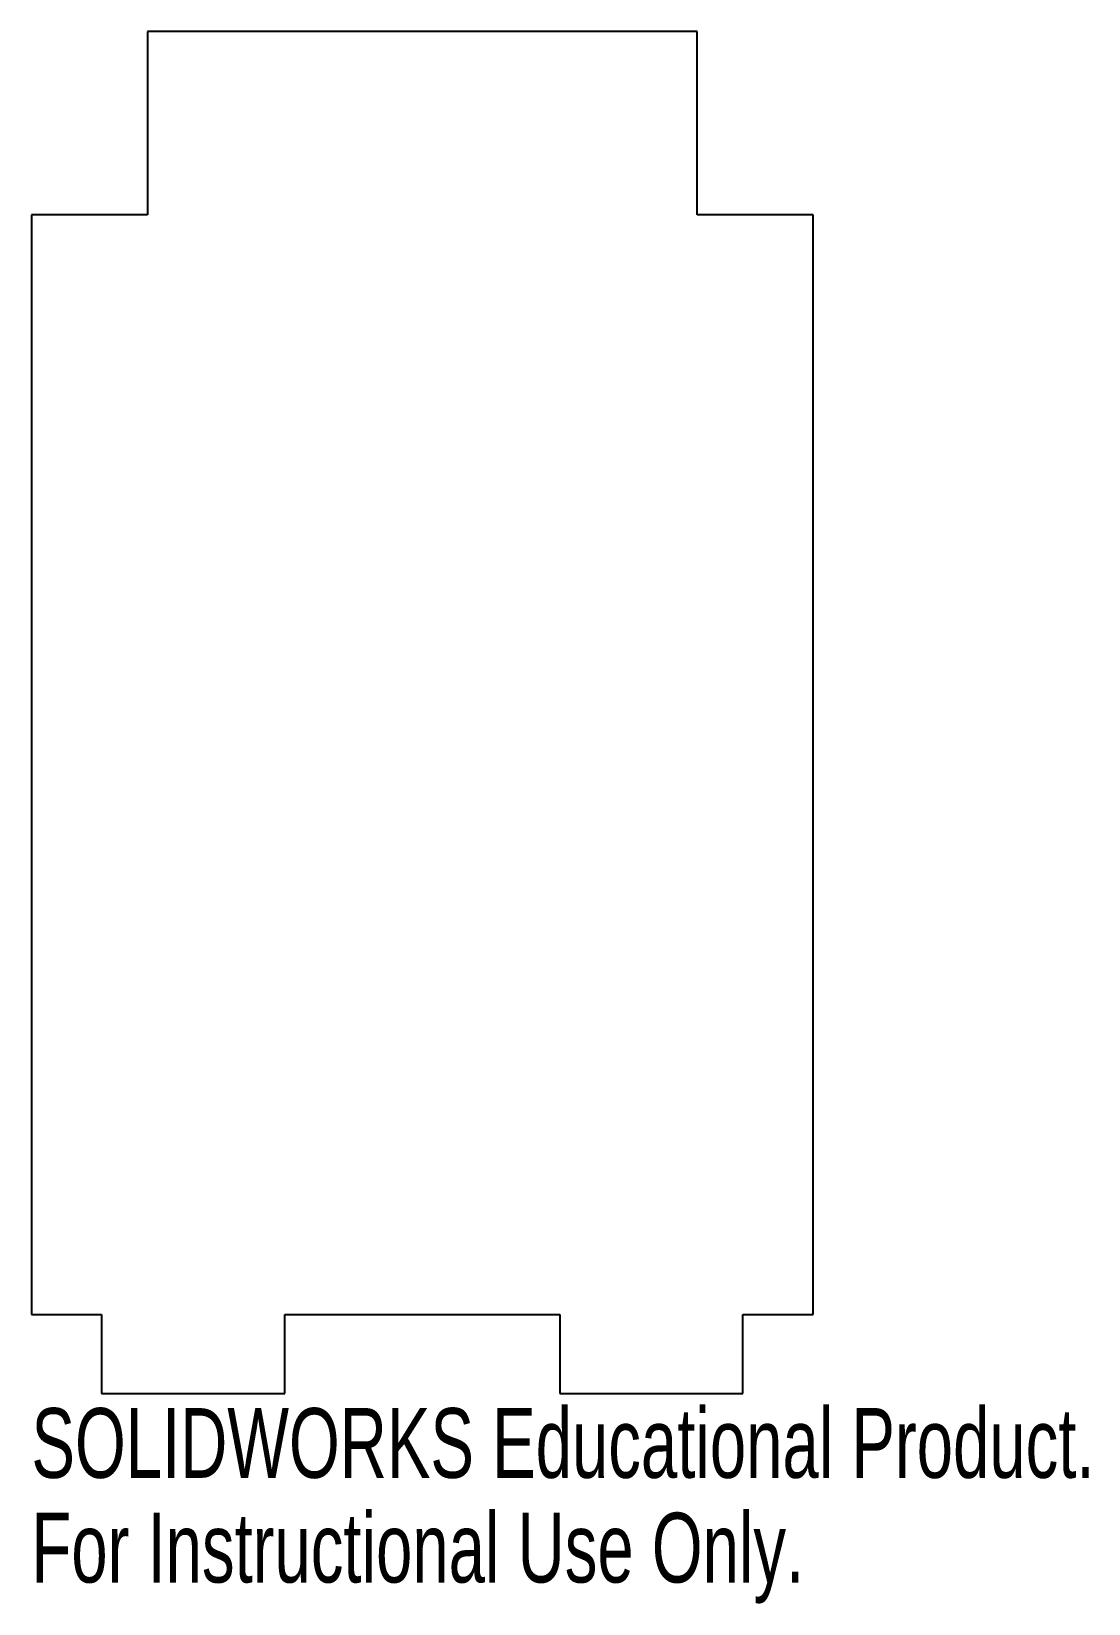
# Model space of a CAD drawing. Header units: inches. Extents: x -1.07 to 1.82, y -2.29 to 2.
import ezdxf

# ---------------------------------------------------------------- set-up
doc = ezdxf.new("R2010")
doc.units = ezdxf.units.IN
doc.header["$MEASUREMENT"] = 0
doc.styles.add('SLDTEXTSTYLE0', font='TXT', dxfattribs={"width": 0.7})

msp = doc.modelspace()

# ---------------------------------------------------------------- linework, layer by layer
at = {"color": 7, "linetype": 'Continuous', "lineweight": 25}
for p, q in [((0.75, 2), (-0.75, 2)), ((-0.75, 2), (-0.75, 1.5)), ((0.75, 1.5), (0.75, 2)), ((-0.75, 1.5), (-1.0665, 1.5)), ((-1.0665, 1.5), (-1.0665, -1.5)), ((1.0665, 1.5), (0.75, 1.5)), ((1.0665, -1.5), (1.0665, 1.5)), ((-1.0665, -1.5), (-0.875, -1.5)), ((-0.875, -1.5), (-0.875, -1.715)), ((-0.375, -1.715), (-0.375, -1.5)), ((-0.375, -1.5), (0.375, -1.5)), ((0.375, -1.5), (0.375, -1.715)), ((0.875, -1.715), (0.875, -1.5)), ((0.875, -1.5), (1.0665, -1.5)), ((-0.875, -1.715), (-0.375, -1.715)), ((0.375, -1.715), (0.875, -1.715))]:
    msp.add_line(p, q, dxfattribs=at)

# ---------------------------------------------------------------- texts
at = {"color": 7, "linetype": 'Continuous', "char_height": 0.1903, "attachment_point": 1, "style": 'SLDTEXTSTYLE0'}
for s, insert in [('SOLIDWORKS Educational Product.', (-1.0665, -1.7551)), ('For Instructional Use Only.', (-1.0665, -2.0406))]:
    msp.add_mtext(s, dxfattribs=dict(at, insert=insert))

doc.saveas('drawing.dxf')
